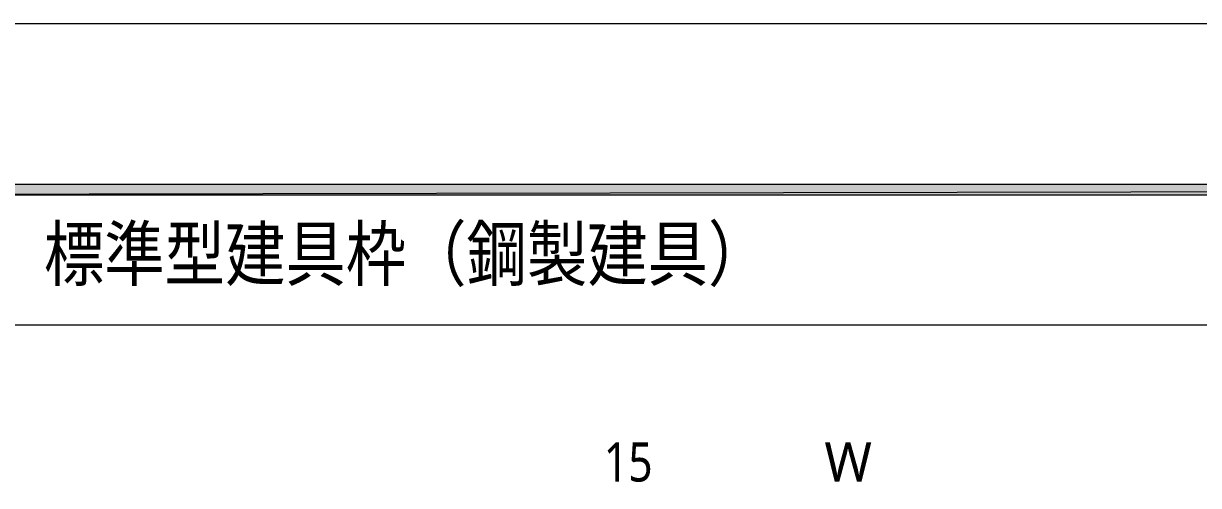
# Model space of a CAD drawing. Header units: millimetres. Extents: x 0 to 420, y 0 to 297.
# Drawn here: x 44.8 to 122.7, y 266.4 to 297 of the extents above; entities that cross this region are included whole.
import ezdxf
from ezdxf.enums import TextEntityAlignment as Align

# ---------------------------------------------------------------- set-up
doc = ezdxf.new("R2010")
doc.units = ezdxf.units.MM
doc.styles.add('kst32b', font='NotoSansJP-Variable.ttf')

msp = doc.modelspace()

# ---------------------------------------------------------------- hatches: boundary and pattern name
h = msp.add_hatch(color=7)
h.paths.add_polyline_path([(394.166, 285.623), (394.166, 286.321), (26.183, 285.623), (394.166, 285.623)])
h.paths.add_polyline_path([(394.166, 286.321), (26.183, 285.623), (26.183, 286.321), (394.166, 286.321)])

# ---------------------------------------------------------------- linework, layer by layer
at = {"lineweight": 13}
msp.add_lwpolyline([(0.191, 0), (0.191, 296.968), (420.158, 296.968), (420.158, 0)], close=True, dxfattribs=at)
at = {"lineweight": 0}
for points in [[(394.166, 285.623), (394.166, 286.321), (26.183, 285.623)], [(394.166, 286.321), (26.183, 285.623), (26.183, 286.321)]]:
    msp.add_lwpolyline(points, close=True, dxfattribs=at)
at = {"lineweight": 13}
msp.add_lwpolyline([(394.166, 276.987), (26.183, 276.987)], dxfattribs=at)

# ---------------------------------------------------------------- texts
at = {"style": 'kst32b'}
for s, height, p, p2 in [('標準型建具枠（鋼製建具）', 3.49081, (46.186, 279.971), (94.184, 279.971)), ('15', 2.5989, (83.27, 266.637), (86.518, 266.637))]:
    msp.add_text(s, height=height, dxfattribs=at).set_placement(p, p2, align=Align.FIT)
msp.add_text('W', height=2.599, dxfattribs=at).set_placement((97.896, 266.637))

doc.saveas('drawing.dxf')
